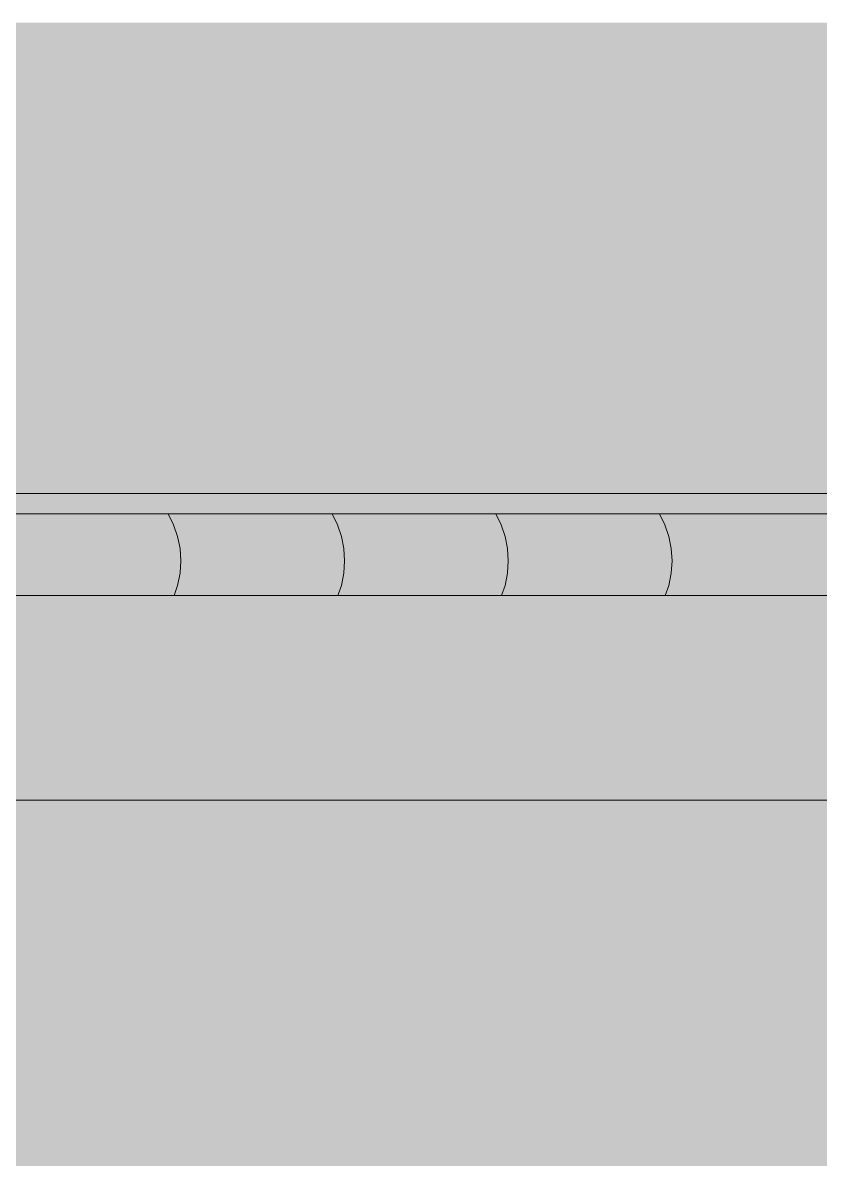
# Model space of a CAD drawing. Header units: millimetres. Extents: x 365175 to 2667127, y -330297 to -162108.
# Drawn here: x 1848516 to 1849491, y -320300 to -318911 of the extents above; entities that cross this region are included whole.
import ezdxf

# ---------------------------------------------------------------- set-up
doc = ezdxf.new("R2010")
doc.units = ezdxf.units.MM
doc.header["$MEASUREMENT"] = 0
doc.linetypes.add('Wipeout_Contour', pattern=[1000, 0, -1000])
doc.layers.add('Sols_ Dalles', color=7, linetype='Continuous')
doc.layers.add('TopoAlt', color=7, linetype='Continuous')
pattern_1 = [(0, (1445436.05, -319510.98), (0, 86.60254), [0, -50]), (0, (1445461.05, -319467.68), (0, 86.60254), [0, -50])]

# ---------------------------------------------------------------- blocks, each defined once
blk = doc.blocks.new('Élément de coupe_498_6', base_point=(1445436.1, -319511))
at = {"color": 254, "linetype": 'Wipeout_Contour', "lineweight": 0, "ltscale": 7587371.777575616}
blk.add_wipeout([(1805984, -319861), (1933356.4, -319861), (1933356.4, -319611), (1805984, -319611)], dxfattribs=at)
at = {"linetype": 'Continuous', "lineweight": 5, "true_color": 0x00e7c4}
h = blk.add_hatch(dxfattribs=at)
h.set_pattern_fill('Plâtre_0006', color=120, style=0, pattern_type=2)
h.set_pattern_definition(pattern_1)
h.paths.add_polyline_path([(1805984, -319861), (1933356.4, -319861), (1933356.4, -319611), (1805984, -319611)])
at = {"color": 7, "linetype": 'Continuous', "lineweight": 5}
for p, q in [((1933356.4, -319611), (1805984, -319611)), ((1933356.4, -319861), (1805984, -319861))]:
    blk.add_line(p, q, dxfattribs=at)
blk = doc.blocks.new('Élément de coupe_582_6', base_point=(1445436.1, -319511))
at = {"layer": 'TopoAlt', "linetype": 'Continuous', "lineweight": 0, "true_color": 0x000000}
blk.add_hatch(color=18, dxfattribs=at).paths.add_polyline_path([(1838007, -319511), (1839530.3, -319511), (1839530.3, -319486), (1854698.7, -319486), (1854698.7, -318911), (1838007, -318911)])
blk = doc.blocks.new('*X947', base_point=(1445436.1, -319511))
at = {"layer": 'Sols_ Dalles', "color": 7, "linetype": 'Continuous', "lineweight": 5}
for p, q in [((1848700.7, -319524.3), (1848694.2, -319511)), ((1848700.7, -319524.3), (1848694.2, -319511)), ((1848900.7, -319524.3), (1848894.2, -319511)), ((1848900.7, -319524.3), (1848894.2, -319511)), ((1849100.7, -319524.3), (1849094.2, -319511)), ((1849100.7, -319524.3), (1849094.2, -319511)), ((1849300.7, -319524.3), (1849294.2, -319511)), ((1849300.7, -319524.3), (1849294.2, -319511)), ((1848705.6, -319538.6), (1848700.7, -319524.3)), ((1848705.6, -319538.6), (1848700.7, -319524.3)), ((1848905.6, -319538.6), (1848900.7, -319524.3)), ((1848905.6, -319538.6), (1848900.7, -319524.3)), ((1849105.6, -319538.6), (1849100.7, -319524.3)), ((1849105.6, -319538.6), (1849100.7, -319524.3)), ((1849305.6, -319538.6), (1849300.7, -319524.3)), ((1849305.6, -319538.6), (1849300.7, -319524.3)), ((1848708.6, -319553.4), (1848705.6, -319538.6)), ((1848708.6, -319553.4), (1848705.6, -319538.6)), ((1848908.5, -319553.4), (1848905.6, -319538.6)), ((1848908.5, -319553.4), (1848905.6, -319538.6)), ((1849108.5, -319553.4), (1849105.6, -319538.6)), ((1849108.5, -319553.4), (1849105.6, -319538.6)), ((1849308.5, -319553.4), (1849305.6, -319538.6)), ((1849308.5, -319553.4), (1849305.6, -319538.6)), ((1848709.5, -319568.5), (1848708.6, -319553.4)), ((1848709.5, -319568.5), (1848708.6, -319553.4)), ((1848909.5, -319568.5), (1848908.5, -319553.4)), ((1848909.5, -319568.5), (1848908.5, -319553.4)), ((1849109.5, -319568.5), (1849108.5, -319553.4)), ((1849109.5, -319568.5), (1849108.5, -319553.4)), ((1849309.5, -319568.5), (1849308.5, -319553.4)), ((1849309.5, -319568.5), (1849308.5, -319553.4)), ((1848708.6, -319583.6), (1848709.5, -319568.5)), ((1848708.6, -319583.6), (1848709.5, -319568.5)), ((1848908.5, -319583.6), (1848909.5, -319568.5)), ((1848908.5, -319583.6), (1848909.5, -319568.5)), ((1849108.5, -319583.6), (1849109.5, -319568.5)), ((1849108.5, -319583.6), (1849109.5, -319568.5)), ((1849308.5, -319583.6), (1849309.5, -319568.5)), ((1849308.5, -319583.6), (1849309.5, -319568.5)), ((1848705.6, -319598.4), (1848708.6, -319583.6)), ((1848705.6, -319598.4), (1848708.6, -319583.6)), ((1848905.6, -319598.4), (1848908.5, -319583.6)), ((1848905.6, -319598.4), (1848908.5, -319583.6)), ((1849105.6, -319598.4), (1849108.5, -319583.6)), ((1849105.6, -319598.4), (1849108.5, -319583.6)), ((1849305.6, -319598.4), (1849308.5, -319583.6)), ((1849305.6, -319598.4), (1849308.5, -319583.6)), ((1848701.3, -319611), (1848705.6, -319598.4)), ((1848701.3, -319611), (1848705.6, -319598.4)), ((1848901.3, -319611), (1848905.6, -319598.4)), ((1848901.3, -319611), (1848905.6, -319598.4)), ((1849101.3, -319611), (1849105.6, -319598.4)), ((1849101.3, -319611), (1849105.6, -319598.4)), ((1849301.3, -319611), (1849305.6, -319598.4)), ((1849301.3, -319611), (1849305.6, -319598.4))]:
    blk.add_line(p, q, dxfattribs=at)
blk = doc.blocks.new('Élément de coupe_747_6', base_point=(1445436.1, -319511))
at = {"layer": 'Sols_ Dalles', "linetype": 'Continuous', "lineweight": 0, "true_color": 0x000000}
blk.add_hatch(color=18, dxfattribs=at).paths.add_polyline_path([(1839463.3, -319511), (1839463.3, -319611), (1859013.5, -319611), (1859013.5, -319511)])
at = {"layer": 'Sols_ Dalles', "color": 250, "linetype": 'Continuous', "lineweight": 5, "true_color": 0x1f1f1f}
blk.add_line((1839463.3, -319511), (1859013.5, -319511), dxfattribs=at)
at = {"layer": 'Sols_ Dalles', "lineweight": 0}
blk.add_blockref('*X947', (1445436.1, -319511), dxfattribs=at)
blk = doc.blocks.new('Élément de coupe_748_6', base_point=(1445436.1, -319511))
at = {"linetype": 'Continuous', "lineweight": 0, "true_color": 0x000000}
blk.add_hatch(color=18, dxfattribs=at).paths.add_polyline_path([(1839530.3, -319486), (1839530.3, -319511), (1859717.6, -319511), (1859717.6, -319486)])
at = {"color": 7, "linetype": 'Continuous', "lineweight": 5}
blk.add_line((1839530.3, -319486), (1859717.6, -319486), dxfattribs=at)

msp = doc.modelspace()

# ---------------------------------------------------------------- block references
at = {"lineweight": 0}
msp.add_blockref('Élément de coupe_748_6', (1445436.05, -319510.981), dxfattribs=at)
at = {"layer": 'TopoAlt', "lineweight": 0}
msp.add_blockref('Élément de coupe_582_6', (1445436.05, -319510.981), dxfattribs=at)

# ---------------------------------------------------------------- wipeouts: each hides what was drawn before it
at = {"color": 254, "linetype": 'Wipeout_Contour', "lineweight": 0, "ltscale": 7609605.31800538}
msp.add_wipeout([(1824949.475, -319860.981), (1925692.058, -319860.981), (1925692.058, -319610.981), (1824949.475, -319610.981)], dxfattribs=at)

# ---------------------------------------------------------------- next in the draw order: hatches: boundary and pattern name
at = {"linetype": 'Continuous', "lineweight": 5, "true_color": 0x00e7c4}
h = msp.add_hatch(dxfattribs=at)
h.set_pattern_fill('Plâtre_0006', color=120, style=0, pattern_type=2)
h.set_pattern_definition(pattern_1)
h.paths.add_polyline_path([(1824949.475, -319860.981), (1925692.058, -319860.981), (1925692.058, -319610.981), (1824949.475, -319610.981)])

# ---------------------------------------------------------------- next in the draw order: block references
at = {"lineweight": 0}
msp.add_blockref('Élément de coupe_498_6', (1445436.05, -319510.981), dxfattribs=at)

# ---------------------------------------------------------------- next in the draw order: hatches: boundary and pattern name
at = {"linetype": 'Continuous', "lineweight": 5}
for color, points in [(255, [(1804994.38, -319610.981), (1934827.773, -319610.981), (1934827.773, -322710.981), (1804994.38, -322710.981)]), (7, [(1804994.38, -319610.981), (1933356.391, -319610.981), (1933356.391, -319810.981), (1804994.38, -319810.981)])]:
    msp.add_hatch(color=color, dxfattribs=at).paths.add_polyline_path(points)

# ---------------------------------------------------------------- next in the draw order: linework, layer by layer
at = {"color": 7, "linetype": 'Continuous', "lineweight": 5}
for p, q in [((1925692.058, -319610.981), (1824949.475, -319610.981)), ((1925692.058, -319860.981), (1824949.475, -319860.981))]:
    msp.add_line(p, q, dxfattribs=at)

# ---------------------------------------------------------------- next in the draw order: block references
at = {"layer": 'Sols_ Dalles', "lineweight": 0}
msp.add_blockref('Élément de coupe_747_6', (1445436.05, -319510.981), dxfattribs=at)

doc.saveas('drawing.dxf')
